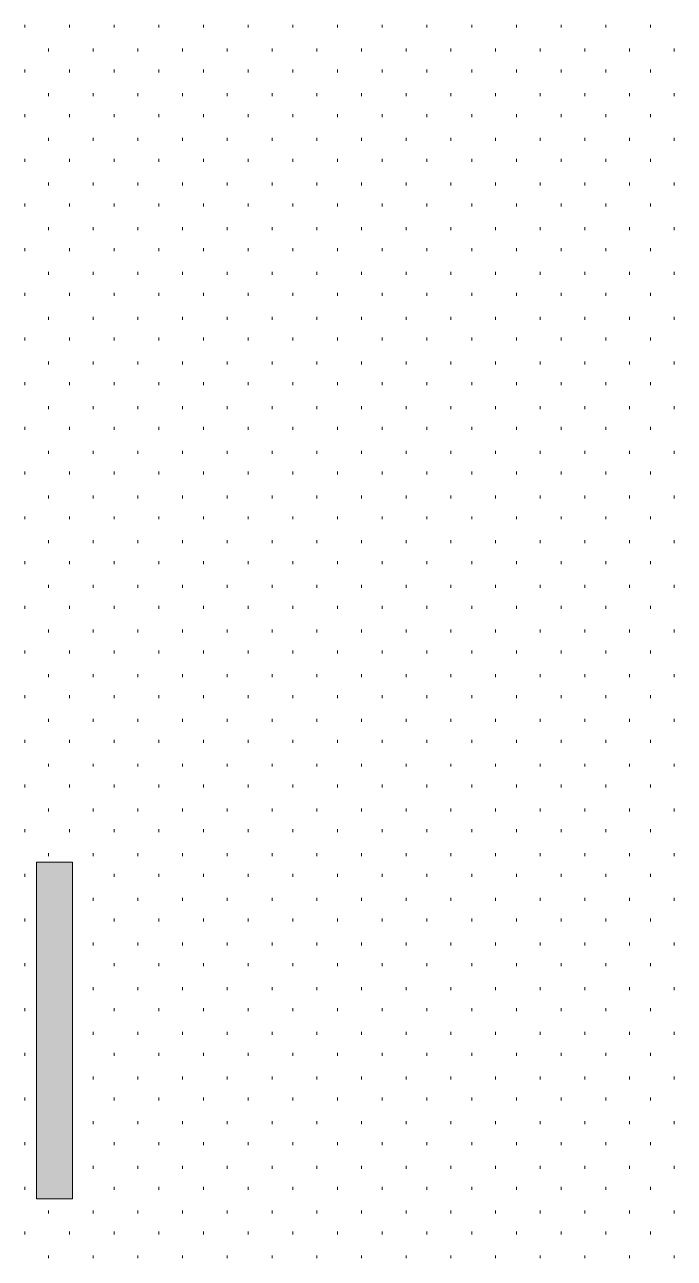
# Model space of a CAD drawing. Header units: inches. Extents: x -6061 to 13621, y -296 to 7483.
# Drawn here: x -5251.46 to -5234, y -156.21 to -123.05 of the extents above; entities that cross this region are included whole.
import ezdxf
from ezdxf.xclip import XClip

# ---------------------------------------------------------------- set-up
doc = ezdxf.new("R2010")
doc.units = ezdxf.units.IN
doc.header["$MEASUREMENT"] = 0
doc.header["$XCLIPFRAME"] = 0
doc.layers.get('0').update_dxf_attribs({"linetype": 'CONTINUOUS'})

# ---------------------------------------------------------------- blocks, each defined once
blk = doc.blocks.new('MF137459_12')
at = {"true_color": 0xffffff}
blk.add_hatch(color=7, dxfattribs=at).paths.add_polyline_path([(427.27, 59.351), (446.32, 59.351), (446.32, 106.68), (427.27, 106.68)])

msp = doc.modelspace()

# ---------------------------------------------------------------- linework, layer by layer
at = {"color": 7, "linetype": 'Continuous', "lineweight": 9, "true_color": 0xffffff}
for p, q in [((-5251.46384, -123.13032), (-5251.46384, -123.05023)), ((-5250.26248, -123.13032), (-5250.26248, -123.05023)), ((-5249.06112, -123.13032), (-5249.06112, -123.05023)), ((-5247.85976, -123.13032), (-5247.85976, -123.05023)), ((-5246.65841, -123.13032), (-5246.65841, -123.05023)), ((-5245.45705, -123.13032), (-5245.45705, -123.05023)), ((-5244.25569, -123.13032), (-5244.25569, -123.05023)), ((-5243.05433, -123.13032), (-5243.05433, -123.05023)), ((-5241.85298, -123.13032), (-5241.85298, -123.05023)), ((-5240.65162, -123.13032), (-5240.65162, -123.05023)), ((-5239.45026, -123.13032), (-5239.45026, -123.05023)), ((-5238.2489, -123.13032), (-5238.2489, -123.05023)), ((-5237.04755, -123.13032), (-5237.04755, -123.05023)), ((-5235.84619, -123.13032), (-5235.84619, -123.05023)), ((-5234.64483, -123.13032), (-5234.64483, -123.05023)), ((-5250.82311, -123.77104), (-5250.82311, -123.69095)), ((-5249.62176, -123.77104), (-5249.62176, -123.69095)), ((-5248.4204, -123.77104), (-5248.4204, -123.69095)), ((-5247.21904, -123.77104), (-5247.21904, -123.69095)), ((-5246.01768, -123.77104), (-5246.01768, -123.69095)), ((-5244.81633, -123.77104), (-5244.81633, -123.69095)), ((-5243.61497, -123.77104), (-5243.61497, -123.69095)), ((-5242.41361, -123.77104), (-5242.41361, -123.69095)), ((-5241.21225, -123.77104), (-5241.21225, -123.69095)), ((-5240.0109, -123.77104), (-5240.0109, -123.69095)), ((-5238.80954, -123.77104), (-5238.80954, -123.69095)), ((-5237.60818, -123.77104), (-5237.60818, -123.69095)), ((-5236.40682, -123.77104), (-5236.40682, -123.69095)), ((-5235.20547, -123.77104), (-5235.20547, -123.69095)), ((-5234.00411, -123.77104), (-5234.00411, -123.69095)), ((-5251.46384, -124.33167), (-5251.46384, -124.25158)), ((-5250.26248, -124.33167), (-5250.26248, -124.25158)), ((-5249.06112, -124.33167), (-5249.06112, -124.25158)), ((-5247.85976, -124.33167), (-5247.85976, -124.25158)), ((-5246.65841, -124.33167), (-5246.65841, -124.25158)), ((-5245.45705, -124.33167), (-5245.45705, -124.25158)), ((-5244.25569, -124.33167), (-5244.25569, -124.25158)), ((-5243.05433, -124.33167), (-5243.05433, -124.25158)), ((-5241.85298, -124.33167), (-5241.85298, -124.25158)), ((-5240.65162, -124.33167), (-5240.65162, -124.25158)), ((-5239.45026, -124.33167), (-5239.45026, -124.25158)), ((-5238.2489, -124.33167), (-5238.2489, -124.25158)), ((-5237.04755, -124.33167), (-5237.04755, -124.25158)), ((-5235.84619, -124.33167), (-5235.84619, -124.25158)), ((-5234.64483, -124.33167), (-5234.64483, -124.25158)), ((-5250.82311, -124.9724), (-5250.82311, -124.89231)), ((-5249.62176, -124.9724), (-5249.62176, -124.89231)), ((-5248.4204, -124.9724), (-5248.4204, -124.89231)), ((-5247.21904, -124.9724), (-5247.21904, -124.89231)), ((-5246.01768, -124.9724), (-5246.01768, -124.89231)), ((-5244.81633, -124.9724), (-5244.81633, -124.89231)), ((-5243.61497, -124.9724), (-5243.61497, -124.89231)), ((-5242.41361, -124.9724), (-5242.41361, -124.89231)), ((-5241.21225, -124.9724), (-5241.21225, -124.89231)), ((-5240.0109, -124.9724), (-5240.0109, -124.89231)), ((-5238.80954, -124.9724), (-5238.80954, -124.89231)), ((-5237.60818, -124.9724), (-5237.60818, -124.89231)), ((-5236.40682, -124.9724), (-5236.40682, -124.89231)), ((-5235.20547, -124.9724), (-5235.20547, -124.89231)), ((-5234.00411, -124.9724), (-5234.00411, -124.89231)), ((-5251.46384, -125.53303), (-5251.46384, -125.45294)), ((-5250.26248, -125.53303), (-5250.26248, -125.45294)), ((-5249.06112, -125.53303), (-5249.06112, -125.45294)), ((-5247.85976, -125.53303), (-5247.85976, -125.45294)), ((-5246.65841, -125.53303), (-5246.65841, -125.45294)), ((-5245.45705, -125.53303), (-5245.45705, -125.45294)), ((-5244.25569, -125.53303), (-5244.25569, -125.45294)), ((-5243.05433, -125.53303), (-5243.05433, -125.45294)), ((-5241.85298, -125.53303), (-5241.85298, -125.45294)), ((-5240.65162, -125.53303), (-5240.65162, -125.45294)), ((-5239.45026, -125.53303), (-5239.45026, -125.45294)), ((-5238.2489, -125.53303), (-5238.2489, -125.45294)), ((-5237.04755, -125.53303), (-5237.04755, -125.45294)), ((-5235.84619, -125.53303), (-5235.84619, -125.45294)), ((-5234.64483, -125.53303), (-5234.64483, -125.45294)), ((-5250.82311, -126.17376), (-5250.82311, -126.09367)), ((-5249.62176, -126.17376), (-5249.62176, -126.09367)), ((-5248.4204, -126.17376), (-5248.4204, -126.09367)), ((-5247.21904, -126.17376), (-5247.21904, -126.09367)), ((-5246.01768, -126.17376), (-5246.01768, -126.09367)), ((-5244.81633, -126.17376), (-5244.81633, -126.09367)), ((-5243.61497, -126.17376), (-5243.61497, -126.09367)), ((-5242.41361, -126.17376), (-5242.41361, -126.09367)), ((-5241.21225, -126.17376), (-5241.21225, -126.09367)), ((-5240.0109, -126.17376), (-5240.0109, -126.09367)), ((-5238.80954, -126.17376), (-5238.80954, -126.09367)), ((-5237.60818, -126.17376), (-5237.60818, -126.09367)), ((-5236.40682, -126.17376), (-5236.40682, -126.09367)), ((-5235.20547, -126.17376), (-5235.20547, -126.09367)), ((-5234.00411, -126.17376), (-5234.00411, -126.09367)), ((-5251.46384, -126.73439), (-5251.46384, -126.6543)), ((-5250.26248, -126.73439), (-5250.26248, -126.6543)), ((-5249.06112, -126.73439), (-5249.06112, -126.6543)), ((-5247.85976, -126.73439), (-5247.85976, -126.6543)), ((-5246.65841, -126.73439), (-5246.65841, -126.6543)), ((-5245.45705, -126.73439), (-5245.45705, -126.6543)), ((-5244.25569, -126.73439), (-5244.25569, -126.6543)), ((-5243.05433, -126.73439), (-5243.05433, -126.6543)), ((-5241.85298, -126.73439), (-5241.85298, -126.6543)), ((-5240.65162, -126.73439), (-5240.65162, -126.6543)), ((-5239.45026, -126.73439), (-5239.45026, -126.6543)), ((-5238.2489, -126.73439), (-5238.2489, -126.6543)), ((-5237.04755, -126.73439), (-5237.04755, -126.6543)), ((-5235.84619, -126.73439), (-5235.84619, -126.6543)), ((-5234.64483, -126.73439), (-5234.64483, -126.6543)), ((-5250.82311, -127.37511), (-5250.82311, -127.29502)), ((-5249.62176, -127.37511), (-5249.62176, -127.29502)), ((-5248.4204, -127.37511), (-5248.4204, -127.29502)), ((-5247.21904, -127.37511), (-5247.21904, -127.29502)), ((-5246.01768, -127.37511), (-5246.01768, -127.29502)), ((-5244.81633, -127.37511), (-5244.81633, -127.29502)), ((-5243.61497, -127.37511), (-5243.61497, -127.29502)), ((-5242.41361, -127.37511), (-5242.41361, -127.29502)), ((-5241.21225, -127.37511), (-5241.21225, -127.29502)), ((-5240.0109, -127.37511), (-5240.0109, -127.29502)), ((-5238.80954, -127.37511), (-5238.80954, -127.29502)), ((-5237.60818, -127.37511), (-5237.60818, -127.29502)), ((-5236.40682, -127.37511), (-5236.40682, -127.29502)), ((-5235.20547, -127.37511), (-5235.20547, -127.29502)), ((-5234.00411, -127.37511), (-5234.00411, -127.29502)), ((-5251.46384, -127.93575), (-5251.46384, -127.85566)), ((-5250.26248, -127.93575), (-5250.26248, -127.85566)), ((-5249.06112, -127.93575), (-5249.06112, -127.85566)), ((-5247.85976, -127.93575), (-5247.85976, -127.85566)), ((-5246.65841, -127.93575), (-5246.65841, -127.85566)), ((-5245.45705, -127.93575), (-5245.45705, -127.85566)), ((-5244.25569, -127.93575), (-5244.25569, -127.85566)), ((-5243.05433, -127.93575), (-5243.05433, -127.85566)), ((-5241.85298, -127.93575), (-5241.85298, -127.85566)), ((-5240.65162, -127.93575), (-5240.65162, -127.85566)), ((-5239.45026, -127.93575), (-5239.45026, -127.85566)), ((-5238.2489, -127.93575), (-5238.2489, -127.85566)), ((-5237.04755, -127.93575), (-5237.04755, -127.85566)), ((-5235.84619, -127.93575), (-5235.84619, -127.85566)), ((-5234.64483, -127.93575), (-5234.64483, -127.85566)), ((-5250.82311, -128.57647), (-5250.82311, -128.49638)), ((-5249.62176, -128.57647), (-5249.62176, -128.49638)), ((-5248.4204, -128.57647), (-5248.4204, -128.49638)), ((-5247.21904, -128.57647), (-5247.21904, -128.49638)), ((-5246.01768, -128.57647), (-5246.01768, -128.49638)), ((-5244.81633, -128.57647), (-5244.81633, -128.49638)), ((-5243.61497, -128.57647), (-5243.61497, -128.49638)), ((-5242.41361, -128.57647), (-5242.41361, -128.49638)), ((-5241.21225, -128.57647), (-5241.21225, -128.49638)), ((-5240.0109, -128.57647), (-5240.0109, -128.49638)), ((-5238.80954, -128.57647), (-5238.80954, -128.49638)), ((-5237.60818, -128.57647), (-5237.60818, -128.49638)), ((-5236.40682, -128.57647), (-5236.40682, -128.49638)), ((-5235.20547, -128.57647), (-5235.20547, -128.49638)), ((-5234.00411, -128.57647), (-5234.00411, -128.49638)), ((-5251.46384, -129.1371), (-5251.46384, -129.05701)), ((-5250.26248, -129.1371), (-5250.26248, -129.05701)), ((-5249.06112, -129.1371), (-5249.06112, -129.05701)), ((-5247.85976, -129.1371), (-5247.85976, -129.05701)), ((-5246.65841, -129.1371), (-5246.65841, -129.05701)), ((-5245.45705, -129.1371), (-5245.45705, -129.05701)), ((-5244.25569, -129.1371), (-5244.25569, -129.05701)), ((-5243.05433, -129.1371), (-5243.05433, -129.05701)), ((-5241.85298, -129.1371), (-5241.85298, -129.05701)), ((-5240.65162, -129.1371), (-5240.65162, -129.05701)), ((-5239.45026, -129.1371), (-5239.45026, -129.05701)), ((-5238.2489, -129.1371), (-5238.2489, -129.05701)), ((-5237.04755, -129.1371), (-5237.04755, -129.05701)), ((-5235.84619, -129.1371), (-5235.84619, -129.05701)), ((-5234.64483, -129.1371), (-5234.64483, -129.05701)), ((-5250.82311, -129.77783), (-5250.82311, -129.69774)), ((-5249.62176, -129.77783), (-5249.62176, -129.69774)), ((-5248.4204, -129.77783), (-5248.4204, -129.69774)), ((-5247.21904, -129.77783), (-5247.21904, -129.69774)), ((-5246.01768, -129.77783), (-5246.01768, -129.69774)), ((-5244.81633, -129.77783), (-5244.81633, -129.69774)), ((-5243.61497, -129.77783), (-5243.61497, -129.69774)), ((-5242.41361, -129.77783), (-5242.41361, -129.69774)), ((-5241.21225, -129.77783), (-5241.21225, -129.69774)), ((-5240.0109, -129.77783), (-5240.0109, -129.69774)), ((-5238.80954, -129.77783), (-5238.80954, -129.69774)), ((-5237.60818, -129.77783), (-5237.60818, -129.69774)), ((-5236.40682, -129.77783), (-5236.40682, -129.69774)), ((-5235.20547, -129.77783), (-5235.20547, -129.69774)), ((-5234.00411, -129.77783), (-5234.00411, -129.69774)), ((-5251.46384, -130.33846), (-5251.46384, -130.25837)), ((-5250.26248, -130.33846), (-5250.26248, -130.25837)), ((-5249.06112, -130.33846), (-5249.06112, -130.25837)), ((-5247.85976, -130.33846), (-5247.85976, -130.25837)), ((-5246.65841, -130.33846), (-5246.65841, -130.25837)), ((-5245.45705, -130.33846), (-5245.45705, -130.25837)), ((-5244.25569, -130.33846), (-5244.25569, -130.25837)), ((-5243.05433, -130.33846), (-5243.05433, -130.25837)), ((-5241.85298, -130.33846), (-5241.85298, -130.25837)), ((-5240.65162, -130.33846), (-5240.65162, -130.25837)), ((-5239.45026, -130.33846), (-5239.45026, -130.25837)), ((-5238.2489, -130.33846), (-5238.2489, -130.25837)), ((-5237.04755, -130.33846), (-5237.04755, -130.25837)), ((-5235.84619, -130.33846), (-5235.84619, -130.25837)), ((-5234.64483, -130.33846), (-5234.64483, -130.25837)), ((-5250.82311, -130.97919), (-5250.82311, -130.8991)), ((-5249.62176, -130.97919), (-5249.62176, -130.8991)), ((-5248.4204, -130.97919), (-5248.4204, -130.8991)), ((-5247.21904, -130.97919), (-5247.21904, -130.8991)), ((-5246.01768, -130.97919), (-5246.01768, -130.8991)), ((-5244.81633, -130.97919), (-5244.81633, -130.8991)), ((-5243.61497, -130.97919), (-5243.61497, -130.8991)), ((-5242.41361, -130.97919), (-5242.41361, -130.8991)), ((-5241.21225, -130.97919), (-5241.21225, -130.8991)), ((-5240.0109, -130.97919), (-5240.0109, -130.8991)), ((-5238.80954, -130.97919), (-5238.80954, -130.8991)), ((-5237.60818, -130.97919), (-5237.60818, -130.8991)), ((-5236.40682, -130.97919), (-5236.40682, -130.8991)), ((-5235.20547, -130.97919), (-5235.20547, -130.8991)), ((-5234.00411, -130.97919), (-5234.00411, -130.8991)), ((-5251.46384, -131.53982), (-5251.46384, -131.45973)), ((-5250.26248, -131.53982), (-5250.26248, -131.45973)), ((-5249.06112, -131.53982), (-5249.06112, -131.45973)), ((-5247.85976, -131.53982), (-5247.85976, -131.45973)), ((-5246.65841, -131.53982), (-5246.65841, -131.45973)), ((-5245.45705, -131.53982), (-5245.45705, -131.45973)), ((-5244.25569, -131.53982), (-5244.25569, -131.45973)), ((-5243.05433, -131.53982), (-5243.05433, -131.45973)), ((-5241.85298, -131.53982), (-5241.85298, -131.45973)), ((-5240.65162, -131.53982), (-5240.65162, -131.45973)), ((-5239.45026, -131.53982), (-5239.45026, -131.45973)), ((-5238.2489, -131.53982), (-5238.2489, -131.45973)), ((-5237.04755, -131.53982), (-5237.04755, -131.45973)), ((-5235.84619, -131.53982), (-5235.84619, -131.45973)), ((-5234.64483, -131.53982), (-5234.64483, -131.45973)), ((-5250.82311, -132.18054), (-5250.82311, -132.10045)), ((-5249.62176, -132.18054), (-5249.62176, -132.10045)), ((-5248.4204, -132.18054), (-5248.4204, -132.10045)), ((-5247.21904, -132.18054), (-5247.21904, -132.10045)), ((-5246.01768, -132.18054), (-5246.01768, -132.10045)), ((-5244.81633, -132.18054), (-5244.81633, -132.10045)), ((-5243.61497, -132.18054), (-5243.61497, -132.10045)), ((-5242.41361, -132.18054), (-5242.41361, -132.10045)), ((-5241.21225, -132.18054), (-5241.21225, -132.10045)), ((-5240.0109, -132.18054), (-5240.0109, -132.10045)), ((-5238.80954, -132.18054), (-5238.80954, -132.10045)), ((-5237.60818, -132.18054), (-5237.60818, -132.10045)), ((-5236.40682, -132.18054), (-5236.40682, -132.10045)), ((-5235.20547, -132.18054), (-5235.20547, -132.10045)), ((-5234.00411, -132.18054), (-5234.00411, -132.10045)), ((-5251.46384, -132.74118), (-5251.46384, -132.66109)), ((-5250.26248, -132.74118), (-5250.26248, -132.66109)), ((-5249.06112, -132.74118), (-5249.06112, -132.66109)), ((-5247.85976, -132.74118), (-5247.85976, -132.66109)), ((-5246.65841, -132.74118), (-5246.65841, -132.66109)), ((-5245.45705, -132.74118), (-5245.45705, -132.66109)), ((-5244.25569, -132.74118), (-5244.25569, -132.66109)), ((-5243.05433, -132.74118), (-5243.05433, -132.66109)), ((-5241.85298, -132.74118), (-5241.85298, -132.66109)), ((-5240.65162, -132.74118), (-5240.65162, -132.66109)), ((-5239.45026, -132.74118), (-5239.45026, -132.66109)), ((-5238.2489, -132.74118), (-5238.2489, -132.66109)), ((-5237.04755, -132.74118), (-5237.04755, -132.66109)), ((-5235.84619, -132.74118), (-5235.84619, -132.66109)), ((-5234.64483, -132.74118), (-5234.64483, -132.66109)), ((-5250.82311, -133.3819), (-5250.82311, -133.30181)), ((-5249.62176, -133.3819), (-5249.62176, -133.30181)), ((-5248.4204, -133.3819), (-5248.4204, -133.30181)), ((-5247.21904, -133.3819), (-5247.21904, -133.30181)), ((-5246.01768, -133.3819), (-5246.01768, -133.30181)), ((-5244.81633, -133.3819), (-5244.81633, -133.30181)), ((-5243.61497, -133.3819), (-5243.61497, -133.30181)), ((-5242.41361, -133.3819), (-5242.41361, -133.30181)), ((-5241.21225, -133.3819), (-5241.21225, -133.30181)), ((-5240.0109, -133.3819), (-5240.0109, -133.30181)), ((-5238.80954, -133.3819), (-5238.80954, -133.30181)), ((-5237.60818, -133.3819), (-5237.60818, -133.30181)), ((-5236.40682, -133.3819), (-5236.40682, -133.30181)), ((-5235.20547, -133.3819), (-5235.20547, -133.30181)), ((-5234.00411, -133.3819), (-5234.00411, -133.30181)), ((-5251.46384, -133.94253), (-5251.46384, -133.86244)), ((-5250.26248, -133.94253), (-5250.26248, -133.86244)), ((-5249.06112, -133.94253), (-5249.06112, -133.86244)), ((-5247.85976, -133.94253), (-5247.85976, -133.86244)), ((-5246.65841, -133.94253), (-5246.65841, -133.86244)), ((-5245.45705, -133.94253), (-5245.45705, -133.86244)), ((-5244.25569, -133.94253), (-5244.25569, -133.86244)), ((-5243.05433, -133.94253), (-5243.05433, -133.86244)), ((-5241.85298, -133.94253), (-5241.85298, -133.86244)), ((-5240.65162, -133.94253), (-5240.65162, -133.86244)), ((-5239.45026, -133.94253), (-5239.45026, -133.86244)), ((-5238.2489, -133.94253), (-5238.2489, -133.86244)), ((-5237.04755, -133.94253), (-5237.04755, -133.86244)), ((-5235.84619, -133.94253), (-5235.84619, -133.86244)), ((-5234.64483, -133.94253), (-5234.64483, -133.86244)), ((-5250.82311, -134.58326), (-5250.82311, -134.50317)), ((-5249.62176, -134.58326), (-5249.62176, -134.50317)), ((-5248.4204, -134.58326), (-5248.4204, -134.50317)), ((-5247.21904, -134.58326), (-5247.21904, -134.50317)), ((-5246.01768, -134.58326), (-5246.01768, -134.50317)), ((-5244.81633, -134.58326), (-5244.81633, -134.50317)), ((-5243.61497, -134.58326), (-5243.61497, -134.50317)), ((-5242.41361, -134.58326), (-5242.41361, -134.50317)), ((-5241.21225, -134.58326), (-5241.21225, -134.50317)), ((-5240.0109, -134.58326), (-5240.0109, -134.50317)), ((-5238.80954, -134.58326), (-5238.80954, -134.50317)), ((-5237.60818, -134.58326), (-5237.60818, -134.50317)), ((-5236.40682, -134.58326), (-5236.40682, -134.50317)), ((-5235.20547, -134.58326), (-5235.20547, -134.50317)), ((-5234.00411, -134.58326), (-5234.00411, -134.50317)), ((-5251.46384, -135.14389), (-5251.46384, -135.0638)), ((-5250.26248, -135.14389), (-5250.26248, -135.0638)), ((-5249.06112, -135.14389), (-5249.06112, -135.0638)), ((-5247.85976, -135.14389), (-5247.85976, -135.0638)), ((-5246.65841, -135.14389), (-5246.65841, -135.0638)), ((-5245.45705, -135.14389), (-5245.45705, -135.0638)), ((-5244.25569, -135.14389), (-5244.25569, -135.0638)), ((-5243.05433, -135.14389), (-5243.05433, -135.0638)), ((-5241.85298, -135.14389), (-5241.85298, -135.0638)), ((-5240.65162, -135.14389), (-5240.65162, -135.0638)), ((-5239.45026, -135.14389), (-5239.45026, -135.0638)), ((-5238.2489, -135.14389), (-5238.2489, -135.0638)), ((-5237.04755, -135.14389), (-5237.04755, -135.0638)), ((-5235.84619, -135.14389), (-5235.84619, -135.0638)), ((-5234.64483, -135.14389), (-5234.64483, -135.0638)), ((-5250.82311, -135.78462), (-5250.82311, -135.70453)), ((-5249.62176, -135.78462), (-5249.62176, -135.70453)), ((-5248.4204, -135.78462), (-5248.4204, -135.70453)), ((-5247.21904, -135.78462), (-5247.21904, -135.70453)), ((-5246.01768, -135.78462), (-5246.01768, -135.70453)), ((-5244.81633, -135.78462), (-5244.81633, -135.70453)), ((-5243.61497, -135.78462), (-5243.61497, -135.70453)), ((-5242.41361, -135.78462), (-5242.41361, -135.70453)), ((-5241.21225, -135.78462), (-5241.21225, -135.70453)), ((-5240.0109, -135.78462), (-5240.0109, -135.70453)), ((-5238.80954, -135.78462), (-5238.80954, -135.70453)), ((-5237.60818, -135.78462), (-5237.60818, -135.70453)), ((-5236.40682, -135.78462), (-5236.40682, -135.70453)), ((-5235.20547, -135.78462), (-5235.20547, -135.70453)), ((-5234.00411, -135.78462), (-5234.00411, -135.70453)), ((-5251.46384, -136.34525), (-5251.46384, -136.26516)), ((-5250.26248, -136.34525), (-5250.26248, -136.26516)), ((-5249.06112, -136.34525), (-5249.06112, -136.26516)), ((-5247.85976, -136.34525), (-5247.85976, -136.26516)), ((-5246.65841, -136.34525), (-5246.65841, -136.26516)), ((-5245.45705, -136.34525), (-5245.45705, -136.26516)), ((-5244.25569, -136.34525), (-5244.25569, -136.26516)), ((-5243.05433, -136.34525), (-5243.05433, -136.26516)), ((-5241.85298, -136.34525), (-5241.85298, -136.26516)), ((-5240.65162, -136.34525), (-5240.65162, -136.26516)), ((-5239.45026, -136.34525), (-5239.45026, -136.26516)), ((-5238.2489, -136.34525), (-5238.2489, -136.26516)), ((-5237.04755, -136.34525), (-5237.04755, -136.26516)), ((-5235.84619, -136.34525), (-5235.84619, -136.26516)), ((-5234.64483, -136.34525), (-5234.64483, -136.26516)), ((-5250.82311, -136.98597), (-5250.82311, -136.90588)), ((-5249.62176, -136.98597), (-5249.62176, -136.90588)), ((-5248.4204, -136.98597), (-5248.4204, -136.90588)), ((-5247.21904, -136.98597), (-5247.21904, -136.90588)), ((-5246.01768, -136.98597), (-5246.01768, -136.90588)), ((-5244.81633, -136.98597), (-5244.81633, -136.90588)), ((-5243.61497, -136.98597), (-5243.61497, -136.90588)), ((-5242.41361, -136.98597), (-5242.41361, -136.90588)), ((-5241.21225, -136.98597), (-5241.21225, -136.90588)), ((-5240.0109, -136.98597), (-5240.0109, -136.90588)), ((-5238.80954, -136.98597), (-5238.80954, -136.90588)), ((-5237.60818, -136.98597), (-5237.60818, -136.90588)), ((-5236.40682, -136.98597), (-5236.40682, -136.90588)), ((-5235.20547, -136.98597), (-5235.20547, -136.90588)), ((-5234.00411, -136.98597), (-5234.00411, -136.90588)), ((-5251.46384, -137.54661), (-5251.46384, -137.46652)), ((-5250.26248, -137.54661), (-5250.26248, -137.46652)), ((-5249.06112, -137.54661), (-5249.06112, -137.46652)), ((-5247.85976, -137.54661), (-5247.85976, -137.46652)), ((-5246.65841, -137.54661), (-5246.65841, -137.46652)), ((-5245.45705, -137.54661), (-5245.45705, -137.46652)), ((-5244.25569, -137.54661), (-5244.25569, -137.46652)), ((-5243.05433, -137.54661), (-5243.05433, -137.46652)), ((-5241.85298, -137.54661), (-5241.85298, -137.46652)), ((-5240.65162, -137.54661), (-5240.65162, -137.46652)), ((-5239.45026, -137.54661), (-5239.45026, -137.46652)), ((-5238.2489, -137.54661), (-5238.2489, -137.46652)), ((-5237.04755, -137.54661), (-5237.04755, -137.46652)), ((-5235.84619, -137.54661), (-5235.84619, -137.46652)), ((-5234.64483, -137.54661), (-5234.64483, -137.46652)), ((-5250.82311, -138.18733), (-5250.82311, -138.10724)), ((-5249.62176, -138.18733), (-5249.62176, -138.10724)), ((-5248.4204, -138.18733), (-5248.4204, -138.10724)), ((-5247.21904, -138.18733), (-5247.21904, -138.10724)), ((-5246.01768, -138.18733), (-5246.01768, -138.10724)), ((-5244.81633, -138.18733), (-5244.81633, -138.10724)), ((-5243.61497, -138.18733), (-5243.61497, -138.10724)), ((-5242.41361, -138.18733), (-5242.41361, -138.10724)), ((-5241.21225, -138.18733), (-5241.21225, -138.10724)), ((-5240.0109, -138.18733), (-5240.0109, -138.10724)), ((-5238.80954, -138.18733), (-5238.80954, -138.10724)), ((-5237.60818, -138.18733), (-5237.60818, -138.10724)), ((-5236.40682, -138.18733), (-5236.40682, -138.10724)), ((-5235.20547, -138.18733), (-5235.20547, -138.10724)), ((-5234.00411, -138.18733), (-5234.00411, -138.10724)), ((-5251.46384, -138.74796), (-5251.46384, -138.66787)), ((-5250.26248, -138.74796), (-5250.26248, -138.66787)), ((-5249.06112, -138.74796), (-5249.06112, -138.66787)), ((-5247.85976, -138.74796), (-5247.85976, -138.66787)), ((-5246.65841, -138.74796), (-5246.65841, -138.66787)), ((-5245.45705, -138.74796), (-5245.45705, -138.66787)), ((-5244.25569, -138.74796), (-5244.25569, -138.66787)), ((-5243.05433, -138.74796), (-5243.05433, -138.66787)), ((-5241.85298, -138.74796), (-5241.85298, -138.66787)), ((-5240.65162, -138.74796), (-5240.65162, -138.66787)), ((-5239.45026, -138.74796), (-5239.45026, -138.66787)), ((-5238.2489, -138.74796), (-5238.2489, -138.66787)), ((-5237.04755, -138.74796), (-5237.04755, -138.66787)), ((-5235.84619, -138.74796), (-5235.84619, -138.66787)), ((-5234.64483, -138.74796), (-5234.64483, -138.66787)), ((-5250.82311, -139.38869), (-5250.82311, -139.3086)), ((-5249.62176, -139.38869), (-5249.62176, -139.3086)), ((-5248.4204, -139.38869), (-5248.4204, -139.3086)), ((-5247.21904, -139.38869), (-5247.21904, -139.3086)), ((-5246.01768, -139.38869), (-5246.01768, -139.3086)), ((-5244.81633, -139.38869), (-5244.81633, -139.3086)), ((-5243.61497, -139.38869), (-5243.61497, -139.3086)), ((-5242.41361, -139.38869), (-5242.41361, -139.3086)), ((-5241.21225, -139.38869), (-5241.21225, -139.3086)), ((-5240.0109, -139.38869), (-5240.0109, -139.3086)), ((-5238.80954, -139.38869), (-5238.80954, -139.3086)), ((-5237.60818, -139.38869), (-5237.60818, -139.3086)), ((-5236.40682, -139.38869), (-5236.40682, -139.3086)), ((-5235.20547, -139.38869), (-5235.20547, -139.3086)), ((-5234.00411, -139.38869), (-5234.00411, -139.3086)), ((-5251.46384, -139.94932), (-5251.46384, -139.86923)), ((-5250.26248, -139.94932), (-5250.26248, -139.86923)), ((-5249.06112, -139.94932), (-5249.06112, -139.86923)), ((-5247.85976, -139.94932), (-5247.85976, -139.86923)), ((-5246.65841, -139.94932), (-5246.65841, -139.86923)), ((-5245.45705, -139.94932), (-5245.45705, -139.86923)), ((-5244.25569, -139.94932), (-5244.25569, -139.86923)), ((-5243.05433, -139.94932), (-5243.05433, -139.86923)), ((-5241.85298, -139.94932), (-5241.85298, -139.86923)), ((-5240.65162, -139.94932), (-5240.65162, -139.86923)), ((-5239.45026, -139.94932), (-5239.45026, -139.86923)), ((-5238.2489, -139.94932), (-5238.2489, -139.86923)), ((-5237.04755, -139.94932), (-5237.04755, -139.86923)), ((-5235.84619, -139.94932), (-5235.84619, -139.86923)), ((-5234.64483, -139.94932), (-5234.64483, -139.86923)), ((-5250.82311, -140.59005), (-5250.82311, -140.50995)), ((-5249.62176, -140.59005), (-5249.62176, -140.50995)), ((-5248.4204, -140.59005), (-5248.4204, -140.50995)), ((-5247.21904, -140.59005), (-5247.21904, -140.50995)), ((-5246.01768, -140.59005), (-5246.01768, -140.50995)), ((-5244.81633, -140.59005), (-5244.81633, -140.50995)), ((-5243.61497, -140.59005), (-5243.61497, -140.50995)), ((-5242.41361, -140.59005), (-5242.41361, -140.50995)), ((-5241.21225, -140.59005), (-5241.21225, -140.50995)), ((-5240.0109, -140.59005), (-5240.0109, -140.50995)), ((-5238.80954, -140.59005), (-5238.80954, -140.50995)), ((-5237.60818, -140.59005), (-5237.60818, -140.50995)), ((-5236.40682, -140.59005), (-5236.40682, -140.50995)), ((-5235.20547, -140.59005), (-5235.20547, -140.50995)), ((-5234.00411, -140.59005), (-5234.00411, -140.50995)), ((-5251.46384, -141.15068), (-5251.46384, -141.07059)), ((-5250.26248, -141.15068), (-5250.26248, -141.07059)), ((-5249.06112, -141.15068), (-5249.06112, -141.07059)), ((-5247.85976, -141.15068), (-5247.85976, -141.07059)), ((-5246.65841, -141.15068), (-5246.65841, -141.07059)), ((-5245.45705, -141.15068), (-5245.45705, -141.07059)), ((-5244.25569, -141.15068), (-5244.25569, -141.07059)), ((-5243.05433, -141.15068), (-5243.05433, -141.07059)), ((-5241.85298, -141.15068), (-5241.85298, -141.07059)), ((-5240.65162, -141.15068), (-5240.65162, -141.07059)), ((-5239.45026, -141.15068), (-5239.45026, -141.07059)), ((-5238.2489, -141.15068), (-5238.2489, -141.07059)), ((-5237.04755, -141.15068), (-5237.04755, -141.07059)), ((-5235.84619, -141.15068), (-5235.84619, -141.07059)), ((-5234.64483, -141.15068), (-5234.64483, -141.07059)), ((-5250.82311, -141.7914), (-5250.82311, -141.71131)), ((-5249.62176, -141.7914), (-5249.62176, -141.71131)), ((-5248.4204, -141.7914), (-5248.4204, -141.71131)), ((-5247.21904, -141.7914), (-5247.21904, -141.71131)), ((-5246.01768, -141.7914), (-5246.01768, -141.71131)), ((-5244.81633, -141.7914), (-5244.81633, -141.71131)), ((-5243.61497, -141.7914), (-5243.61497, -141.71131)), ((-5242.41361, -141.7914), (-5242.41361, -141.71131)), ((-5241.21225, -141.7914), (-5241.21225, -141.71131)), ((-5240.0109, -141.7914), (-5240.0109, -141.71131)), ((-5238.80954, -141.7914), (-5238.80954, -141.71131)), ((-5237.60818, -141.7914), (-5237.60818, -141.71131)), ((-5236.40682, -141.7914), (-5236.40682, -141.71131)), ((-5235.20547, -141.7914), (-5235.20547, -141.71131)), ((-5234.00411, -141.7914), (-5234.00411, -141.71131)), ((-5251.46384, -142.35204), (-5251.46384, -142.27195)), ((-5250.26248, -142.35204), (-5250.26248, -142.27195)), ((-5249.06112, -142.35204), (-5249.06112, -142.27195)), ((-5247.85976, -142.35204), (-5247.85976, -142.27195)), ((-5246.65841, -142.35204), (-5246.65841, -142.27195)), ((-5245.45705, -142.35204), (-5245.45705, -142.27195)), ((-5244.25569, -142.35204), (-5244.25569, -142.27195)), ((-5243.05433, -142.35204), (-5243.05433, -142.27195)), ((-5241.85298, -142.35204), (-5241.85298, -142.27195)), ((-5240.65162, -142.35204), (-5240.65162, -142.27195)), ((-5239.45026, -142.35204), (-5239.45026, -142.27195)), ((-5238.2489, -142.35204), (-5238.2489, -142.27195)), ((-5237.04755, -142.35204), (-5237.04755, -142.27195)), ((-5235.84619, -142.35204), (-5235.84619, -142.27195)), ((-5234.64483, -142.35204), (-5234.64483, -142.27195)), ((-5250.82311, -142.99276), (-5250.82311, -142.91267)), ((-5249.62176, -142.99276), (-5249.62176, -142.91267)), ((-5248.4204, -142.99276), (-5248.4204, -142.91267)), ((-5247.21904, -142.99276), (-5247.21904, -142.91267)), ((-5246.01768, -142.99276), (-5246.01768, -142.91267)), ((-5244.81633, -142.99276), (-5244.81633, -142.91267)), ((-5243.61497, -142.99276), (-5243.61497, -142.91267)), ((-5242.41361, -142.99276), (-5242.41361, -142.91267)), ((-5241.21225, -142.99276), (-5241.21225, -142.91267)), ((-5240.0109, -142.99276), (-5240.0109, -142.91267)), ((-5238.80954, -142.99276), (-5238.80954, -142.91267)), ((-5237.60818, -142.99276), (-5237.60818, -142.91267)), ((-5236.40682, -142.99276), (-5236.40682, -142.91267)), ((-5235.20547, -142.99276), (-5235.20547, -142.91267)), ((-5234.00411, -142.99276), (-5234.00411, -142.91267)), ((-5251.46384, -143.55339), (-5251.46384, -143.4733)), ((-5250.26248, -143.55339), (-5250.26248, -143.4733)), ((-5249.06112, -143.55339), (-5249.06112, -143.4733)), ((-5247.85976, -143.55339), (-5247.85976, -143.4733)), ((-5246.65841, -143.55339), (-5246.65841, -143.4733)), ((-5245.45705, -143.55339), (-5245.45705, -143.4733)), ((-5244.25569, -143.55339), (-5244.25569, -143.4733)), ((-5243.05433, -143.55339), (-5243.05433, -143.4733)), ((-5241.85298, -143.55339), (-5241.85298, -143.4733)), ((-5240.65162, -143.55339), (-5240.65162, -143.4733)), ((-5239.45026, -143.55339), (-5239.45026, -143.4733)), ((-5238.2489, -143.55339), (-5238.2489, -143.4733)), ((-5237.04755, -143.55339), (-5237.04755, -143.4733)), ((-5235.84619, -143.55339), (-5235.84619, -143.4733)), ((-5234.64483, -143.55339), (-5234.64483, -143.4733)), ((-5250.82311, -144.19412), (-5250.82311, -144.11403)), ((-5249.62176, -144.19412), (-5249.62176, -144.11403)), ((-5248.4204, -144.19412), (-5248.4204, -144.11403)), ((-5247.21904, -144.19412), (-5247.21904, -144.11403)), ((-5246.01768, -144.19412), (-5246.01768, -144.11403)), ((-5244.81633, -144.19412), (-5244.81633, -144.11403)), ((-5243.61497, -144.19412), (-5243.61497, -144.11403)), ((-5242.41361, -144.19412), (-5242.41361, -144.11403)), ((-5241.21225, -144.19412), (-5241.21225, -144.11403)), ((-5240.0109, -144.19412), (-5240.0109, -144.11403)), ((-5238.80954, -144.19412), (-5238.80954, -144.11403)), ((-5237.60818, -144.19412), (-5237.60818, -144.11403)), ((-5236.40682, -144.19412), (-5236.40682, -144.11403)), ((-5235.20547, -144.19412), (-5235.20547, -144.11403)), ((-5234.00411, -144.19412), (-5234.00411, -144.11403)), ((-5251.46384, -144.75475), (-5251.46384, -144.67466)), ((-5250.26248, -144.75475), (-5250.26248, -144.67466)), ((-5249.06112, -144.75475), (-5249.06112, -144.67466)), ((-5247.85976, -144.75475), (-5247.85976, -144.67466)), ((-5246.65841, -144.75475), (-5246.65841, -144.67466)), ((-5245.45705, -144.75475), (-5245.45705, -144.67466)), ((-5244.25569, -144.75475), (-5244.25569, -144.67466)), ((-5243.05433, -144.75475), (-5243.05433, -144.67466)), ((-5241.85298, -144.75475), (-5241.85298, -144.67466)), ((-5240.65162, -144.75475), (-5240.65162, -144.67466)), ((-5239.45026, -144.75475), (-5239.45026, -144.67466)), ((-5238.2489, -144.75475), (-5238.2489, -144.67466)), ((-5237.04755, -144.75475), (-5237.04755, -144.67466)), ((-5235.84619, -144.75475), (-5235.84619, -144.67466)), ((-5234.64483, -144.75475), (-5234.64483, -144.67466)), ((-5250.82311, -145.39548), (-5250.82311, -145.31538)), ((-5249.62176, -145.39548), (-5249.62176, -145.31538)), ((-5248.4204, -145.39548), (-5248.4204, -145.31538)), ((-5247.21904, -145.39548), (-5247.21904, -145.31538)), ((-5246.01768, -145.39548), (-5246.01768, -145.31538)), ((-5244.81633, -145.39548), (-5244.81633, -145.31538)), ((-5243.61497, -145.39548), (-5243.61497, -145.31538)), ((-5242.41361, -145.39548), (-5242.41361, -145.31538)), ((-5241.21225, -145.39548), (-5241.21225, -145.31538)), ((-5240.0109, -145.39548), (-5240.0109, -145.31538)), ((-5238.80954, -145.39548), (-5238.80954, -145.31538)), ((-5237.60818, -145.39548), (-5237.60818, -145.31538)), ((-5236.40682, -145.39548), (-5236.40682, -145.31538)), ((-5235.20547, -145.39548), (-5235.20547, -145.31538)), ((-5234.00411, -145.39548), (-5234.00411, -145.31538)), ((-5251.46384, -145.95611), (-5251.46384, -145.87602)), ((-5249.06112, -145.95611), (-5249.06112, -145.87602)), ((-5247.85976, -145.95611), (-5247.85976, -145.87602)), ((-5246.65841, -145.95611), (-5246.65841, -145.87602)), ((-5245.45705, -145.95611), (-5245.45705, -145.87602)), ((-5244.25569, -145.95611), (-5244.25569, -145.87602)), ((-5243.05433, -145.95611), (-5243.05433, -145.87602)), ((-5241.85298, -145.95611), (-5241.85298, -145.87602)), ((-5240.65162, -145.95611), (-5240.65162, -145.87602)), ((-5239.45026, -145.95611), (-5239.45026, -145.87602)), ((-5238.2489, -145.95611), (-5238.2489, -145.87602)), ((-5237.04755, -145.95611), (-5237.04755, -145.87602)), ((-5235.84619, -145.95611), (-5235.84619, -145.87602)), ((-5234.64483, -145.95611), (-5234.64483, -145.87602)), ((-5249.62176, -146.59683), (-5249.62176, -146.51674)), ((-5248.4204, -146.59683), (-5248.4204, -146.51674)), ((-5247.21904, -146.59683), (-5247.21904, -146.51674)), ((-5246.01768, -146.59683), (-5246.01768, -146.51674)), ((-5244.81633, -146.59683), (-5244.81633, -146.51674)), ((-5243.61497, -146.59683), (-5243.61497, -146.51674)), ((-5242.41361, -146.59683), (-5242.41361, -146.51674)), ((-5241.21225, -146.59683), (-5241.21225, -146.51674)), ((-5240.0109, -146.59683), (-5240.0109, -146.51674)), ((-5238.80954, -146.59683), (-5238.80954, -146.51674)), ((-5237.60818, -146.59683), (-5237.60818, -146.51674)), ((-5236.40682, -146.59683), (-5236.40682, -146.51674)), ((-5235.20547, -146.59683), (-5235.20547, -146.51674)), ((-5234.00411, -146.59683), (-5234.00411, -146.51674)), ((-5251.46384, -147.15747), (-5251.46384, -147.07738)), ((-5249.06112, -147.15747), (-5249.06112, -147.07738)), ((-5247.85976, -147.15747), (-5247.85976, -147.07738)), ((-5246.65841, -147.15747), (-5246.65841, -147.07738)), ((-5245.45705, -147.15747), (-5245.45705, -147.07738)), ((-5244.25569, -147.15747), (-5244.25569, -147.07738)), ((-5243.05433, -147.15747), (-5243.05433, -147.07738)), ((-5241.85298, -147.15747), (-5241.85298, -147.07738)), ((-5240.65162, -147.15747), (-5240.65162, -147.07738)), ((-5239.45026, -147.15747), (-5239.45026, -147.07738)), ((-5238.2489, -147.15747), (-5238.2489, -147.07738)), ((-5237.04755, -147.15747), (-5237.04755, -147.07738)), ((-5235.84619, -147.15747), (-5235.84619, -147.07738)), ((-5234.64483, -147.15747), (-5234.64483, -147.07738)), ((-5249.62176, -147.79819), (-5249.62176, -147.7181)), ((-5248.4204, -147.79819), (-5248.4204, -147.7181)), ((-5247.21904, -147.79819), (-5247.21904, -147.7181)), ((-5246.01768, -147.79819), (-5246.01768, -147.7181)), ((-5244.81633, -147.79819), (-5244.81633, -147.7181)), ((-5243.61497, -147.79819), (-5243.61497, -147.7181)), ((-5242.41361, -147.79819), (-5242.41361, -147.7181)), ((-5241.21225, -147.79819), (-5241.21225, -147.7181)), ((-5240.0109, -147.79819), (-5240.0109, -147.7181)), ((-5238.80954, -147.79819), (-5238.80954, -147.7181)), ((-5237.60818, -147.79819), (-5237.60818, -147.7181)), ((-5236.40682, -147.79819), (-5236.40682, -147.7181)), ((-5235.20547, -147.79819), (-5235.20547, -147.7181)), ((-5234.00411, -147.79819), (-5234.00411, -147.7181)), ((-5251.46384, -148.35882), (-5251.46384, -148.27873)), ((-5249.06112, -148.35882), (-5249.06112, -148.27873)), ((-5247.85976, -148.35882), (-5247.85976, -148.27873)), ((-5246.65841, -148.35882), (-5246.65841, -148.27873)), ((-5245.45705, -148.35882), (-5245.45705, -148.27873)), ((-5244.25569, -148.35882), (-5244.25569, -148.27873)), ((-5243.05433, -148.35882), (-5243.05433, -148.27873)), ((-5241.85298, -148.35882), (-5241.85298, -148.27873)), ((-5240.65162, -148.35882), (-5240.65162, -148.27873)), ((-5239.45026, -148.35882), (-5239.45026, -148.27873)), ((-5238.2489, -148.35882), (-5238.2489, -148.27873)), ((-5237.04755, -148.35882), (-5237.04755, -148.27873)), ((-5235.84619, -148.35882), (-5235.84619, -148.27873)), ((-5234.64483, -148.35882), (-5234.64483, -148.27873)), ((-5249.62176, -148.99955), (-5249.62176, -148.91946)), ((-5248.4204, -148.99955), (-5248.4204, -148.91946)), ((-5247.21904, -148.99955), (-5247.21904, -148.91946)), ((-5246.01768, -148.99955), (-5246.01768, -148.91946)), ((-5244.81633, -148.99955), (-5244.81633, -148.91946)), ((-5243.61497, -148.99955), (-5243.61497, -148.91946)), ((-5242.41361, -148.99955), (-5242.41361, -148.91946)), ((-5241.21225, -148.99955), (-5241.21225, -148.91946)), ((-5240.0109, -148.99955), (-5240.0109, -148.91946)), ((-5238.80954, -148.99955), (-5238.80954, -148.91946)), ((-5237.60818, -148.99955), (-5237.60818, -148.91946)), ((-5236.40682, -148.99955), (-5236.40682, -148.91946)), ((-5235.20547, -148.99955), (-5235.20547, -148.91946)), ((-5234.00411, -148.99955), (-5234.00411, -148.91946)), ((-5251.46384, -149.56018), (-5251.46384, -149.48009)), ((-5249.06112, -149.56018), (-5249.06112, -149.48009)), ((-5247.85976, -149.56018), (-5247.85976, -149.48009)), ((-5246.65841, -149.56018), (-5246.65841, -149.48009)), ((-5245.45705, -149.56018), (-5245.45705, -149.48009)), ((-5244.25569, -149.56018), (-5244.25569, -149.48009)), ((-5243.05433, -149.56018), (-5243.05433, -149.48009)), ((-5241.85298, -149.56018), (-5241.85298, -149.48009)), ((-5240.65162, -149.56018), (-5240.65162, -149.48009)), ((-5239.45026, -149.56018), (-5239.45026, -149.48009)), ((-5238.2489, -149.56018), (-5238.2489, -149.48009)), ((-5237.04755, -149.56018), (-5237.04755, -149.48009)), ((-5235.84619, -149.56018), (-5235.84619, -149.48009)), ((-5234.64483, -149.56018), (-5234.64483, -149.48009)), ((-5249.62176, -150.20091), (-5249.62176, -150.12081)), ((-5248.4204, -150.20091), (-5248.4204, -150.12081)), ((-5247.21904, -150.20091), (-5247.21904, -150.12081)), ((-5246.01768, -150.20091), (-5246.01768, -150.12081)), ((-5244.81633, -150.20091), (-5244.81633, -150.12081)), ((-5243.61497, -150.20091), (-5243.61497, -150.12081)), ((-5242.41361, -150.20091), (-5242.41361, -150.12081)), ((-5241.21225, -150.20091), (-5241.21225, -150.12081)), ((-5240.0109, -150.20091), (-5240.0109, -150.12081)), ((-5238.80954, -150.20091), (-5238.80954, -150.12081)), ((-5237.60818, -150.20091), (-5237.60818, -150.12081)), ((-5236.40682, -150.20091), (-5236.40682, -150.12081)), ((-5235.20547, -150.20091), (-5235.20547, -150.12081)), ((-5234.00411, -150.20091), (-5234.00411, -150.12081)), ((-5251.46384, -150.76154), (-5251.46384, -150.68145)), ((-5249.06112, -150.76154), (-5249.06112, -150.68145)), ((-5247.85976, -150.76154), (-5247.85976, -150.68145)), ((-5246.65841, -150.76154), (-5246.65841, -150.68145)), ((-5245.45705, -150.76154), (-5245.45705, -150.68145)), ((-5244.25569, -150.76154), (-5244.25569, -150.68145)), ((-5243.05433, -150.76154), (-5243.05433, -150.68145)), ((-5241.85298, -150.76154), (-5241.85298, -150.68145)), ((-5240.65162, -150.76154), (-5240.65162, -150.68145)), ((-5239.45026, -150.76154), (-5239.45026, -150.68145)), ((-5238.2489, -150.76154), (-5238.2489, -150.68145)), ((-5237.04755, -150.76154), (-5237.04755, -150.68145)), ((-5235.84619, -150.76154), (-5235.84619, -150.68145)), ((-5234.64483, -150.76154), (-5234.64483, -150.68145)), ((-5249.62176, -151.40226), (-5249.62176, -151.32217)), ((-5248.4204, -151.40226), (-5248.4204, -151.32217)), ((-5247.21904, -151.40226), (-5247.21904, -151.32217)), ((-5246.01768, -151.40226), (-5246.01768, -151.32217)), ((-5244.81633, -151.40226), (-5244.81633, -151.32217)), ((-5243.61497, -151.40226), (-5243.61497, -151.32217)), ((-5242.41361, -151.40226), (-5242.41361, -151.32217)), ((-5241.21225, -151.40226), (-5241.21225, -151.32217)), ((-5240.0109, -151.40226), (-5240.0109, -151.32217)), ((-5238.80954, -151.40226), (-5238.80954, -151.32217)), ((-5237.60818, -151.40226), (-5237.60818, -151.32217)), ((-5236.40682, -151.40226), (-5236.40682, -151.32217)), ((-5235.20547, -151.40226), (-5235.20547, -151.32217)), ((-5234.00411, -151.40226), (-5234.00411, -151.32217)), ((-5251.46384, -151.9629), (-5251.46384, -151.88281)), ((-5249.06112, -151.9629), (-5249.06112, -151.88281)), ((-5247.85976, -151.9629), (-5247.85976, -151.88281)), ((-5246.65841, -151.9629), (-5246.65841, -151.88281)), ((-5245.45705, -151.9629), (-5245.45705, -151.88281)), ((-5244.25569, -151.9629), (-5244.25569, -151.88281)), ((-5243.05433, -151.9629), (-5243.05433, -151.88281)), ((-5241.85298, -151.9629), (-5241.85298, -151.88281)), ((-5240.65162, -151.9629), (-5240.65162, -151.88281)), ((-5239.45026, -151.9629), (-5239.45026, -151.88281)), ((-5238.2489, -151.9629), (-5238.2489, -151.88281)), ((-5237.04755, -151.9629), (-5237.04755, -151.88281)), ((-5235.84619, -151.9629), (-5235.84619, -151.88281)), ((-5234.64483, -151.9629), (-5234.64483, -151.88281)), ((-5249.62176, -152.60362), (-5249.62176, -152.52353)), ((-5248.4204, -152.60362), (-5248.4204, -152.52353)), ((-5247.21904, -152.60362), (-5247.21904, -152.52353)), ((-5246.01768, -152.60362), (-5246.01768, -152.52353)), ((-5244.81633, -152.60362), (-5244.81633, -152.52353)), ((-5243.61497, -152.60362), (-5243.61497, -152.52353)), ((-5242.41361, -152.60362), (-5242.41361, -152.52353)), ((-5241.21225, -152.60362), (-5241.21225, -152.52353)), ((-5240.0109, -152.60362), (-5240.0109, -152.52353)), ((-5238.80954, -152.60362), (-5238.80954, -152.52353)), ((-5237.60818, -152.60362), (-5237.60818, -152.52353)), ((-5236.40682, -152.60362), (-5236.40682, -152.52353)), ((-5235.20547, -152.60362), (-5235.20547, -152.52353)), ((-5234.00411, -152.60362), (-5234.00411, -152.52353)), ((-5251.46384, -153.16425), (-5251.46384, -153.08416)), ((-5249.06112, -153.16425), (-5249.06112, -153.08416)), ((-5247.85976, -153.16425), (-5247.85976, -153.08416)), ((-5246.65841, -153.16425), (-5246.65841, -153.08416)), ((-5245.45705, -153.16425), (-5245.45705, -153.08416)), ((-5244.25569, -153.16425), (-5244.25569, -153.08416)), ((-5243.05433, -153.16425), (-5243.05433, -153.08416)), ((-5241.85298, -153.16425), (-5241.85298, -153.08416)), ((-5240.65162, -153.16425), (-5240.65162, -153.08416)), ((-5239.45026, -153.16425), (-5239.45026, -153.08416)), ((-5238.2489, -153.16425), (-5238.2489, -153.08416)), ((-5237.04755, -153.16425), (-5237.04755, -153.08416)), ((-5235.84619, -153.16425), (-5235.84619, -153.08416)), ((-5234.64483, -153.16425), (-5234.64483, -153.08416)), ((-5249.62176, -153.80498), (-5249.62176, -153.72489)), ((-5248.4204, -153.80498), (-5248.4204, -153.72489)), ((-5247.21904, -153.80498), (-5247.21904, -153.72489)), ((-5246.01768, -153.80498), (-5246.01768, -153.72489)), ((-5244.81633, -153.80498), (-5244.81633, -153.72489)), ((-5243.61497, -153.80498), (-5243.61497, -153.72489)), ((-5242.41361, -153.80498), (-5242.41361, -153.72489)), ((-5241.21225, -153.80498), (-5241.21225, -153.72489)), ((-5240.0109, -153.80498), (-5240.0109, -153.72489)), ((-5238.80954, -153.80498), (-5238.80954, -153.72489)), ((-5237.60818, -153.80498), (-5237.60818, -153.72489)), ((-5236.40682, -153.80498), (-5236.40682, -153.72489)), ((-5235.20547, -153.80498), (-5235.20547, -153.72489)), ((-5234.00411, -153.80498), (-5234.00411, -153.72489)), ((-5251.46384, -154.36561), (-5251.46384, -154.28552)), ((-5249.06112, -154.36561), (-5249.06112, -154.28552)), ((-5247.85976, -154.36561), (-5247.85976, -154.28552)), ((-5246.65841, -154.36561), (-5246.65841, -154.28552)), ((-5245.45705, -154.36561), (-5245.45705, -154.28552)), ((-5244.25569, -154.36561), (-5244.25569, -154.28552)), ((-5243.05433, -154.36561), (-5243.05433, -154.28552)), ((-5241.85298, -154.36561), (-5241.85298, -154.28552)), ((-5240.65162, -154.36561), (-5240.65162, -154.28552)), ((-5239.45026, -154.36561), (-5239.45026, -154.28552)), ((-5238.2489, -154.36561), (-5238.2489, -154.28552)), ((-5237.04755, -154.36561), (-5237.04755, -154.28552)), ((-5235.84619, -154.36561), (-5235.84619, -154.28552)), ((-5234.64483, -154.36561), (-5234.64483, -154.28552)), ((-5250.82311, -155.00634), (-5250.82311, -154.92624)), ((-5249.62176, -155.00634), (-5249.62176, -154.92624)), ((-5248.4204, -155.00634), (-5248.4204, -154.92624)), ((-5247.21904, -155.00634), (-5247.21904, -154.92624)), ((-5246.01768, -155.00634), (-5246.01768, -154.92624)), ((-5244.81633, -155.00634), (-5244.81633, -154.92624)), ((-5243.61497, -155.00634), (-5243.61497, -154.92624)), ((-5242.41361, -155.00634), (-5242.41361, -154.92624)), ((-5241.21225, -155.00634), (-5241.21225, -154.92624)), ((-5240.0109, -155.00634), (-5240.0109, -154.92624)), ((-5238.80954, -155.00634), (-5238.80954, -154.92624)), ((-5237.60818, -155.00634), (-5237.60818, -154.92624)), ((-5236.40682, -155.00634), (-5236.40682, -154.92624)), ((-5235.20547, -155.00634), (-5235.20547, -154.92624)), ((-5234.00411, -155.00634), (-5234.00411, -154.92624)), ((-5251.46384, -155.56697), (-5251.46384, -155.48688)), ((-5250.26248, -155.56697), (-5250.26248, -155.48688)), ((-5249.06112, -155.56697), (-5249.06112, -155.48688)), ((-5247.85976, -155.56697), (-5247.85976, -155.48688)), ((-5246.65841, -155.56697), (-5246.65841, -155.48688)), ((-5245.45705, -155.56697), (-5245.45705, -155.48688)), ((-5244.25569, -155.56697), (-5244.25569, -155.48688)), ((-5243.05433, -155.56697), (-5243.05433, -155.48688)), ((-5241.85298, -155.56697), (-5241.85298, -155.48688)), ((-5240.65162, -155.56697), (-5240.65162, -155.48688)), ((-5239.45026, -155.56697), (-5239.45026, -155.48688)), ((-5238.2489, -155.56697), (-5238.2489, -155.48688)), ((-5237.04755, -155.56697), (-5237.04755, -155.48688)), ((-5235.84619, -155.56697), (-5235.84619, -155.48688)), ((-5234.64483, -155.56697), (-5234.64483, -155.48688)), ((-5250.82311, -156.20769), (-5250.82311, -156.1276)), ((-5249.62176, -156.20769), (-5249.62176, -156.1276)), ((-5248.4204, -156.20769), (-5248.4204, -156.1276)), ((-5247.21904, -156.20769), (-5247.21904, -156.1276)), ((-5246.01768, -156.20769), (-5246.01768, -156.1276)), ((-5244.81633, -156.20769), (-5244.81633, -156.1276)), ((-5243.61497, -156.20769), (-5243.61497, -156.1276)), ((-5242.41361, -156.20769), (-5242.41361, -156.1276)), ((-5241.21225, -156.20769), (-5241.21225, -156.1276)), ((-5240.0109, -156.20769), (-5240.0109, -156.1276)), ((-5238.80954, -156.20769), (-5238.80954, -156.1276)), ((-5237.60818, -156.20769), (-5237.60818, -156.1276)), ((-5236.40682, -156.20769), (-5236.40682, -156.1276)), ((-5235.20547, -156.20769), (-5235.20547, -156.1276)), ((-5234.00411, -156.20769), (-5234.00411, -156.1276))]:
    msp.add_line(p, q, dxfattribs=at)
at = {"color": 7, "linetype": 'Continuous', "lineweight": 9, "true_color": 0x000007}
for p, q in [((-5250.18239, -145.55566), (-5251.14347, -145.55566)), ((-5251.14347, -145.55566), (-5251.14347, -154.60588)), ((-5251.14347, -154.60588), (-5251.14347, -145.55566)), ((-5251.14347, -145.55566), (-5250.18239, -145.55566)), ((-5250.18239, -154.60588), (-5250.18239, -145.55566)), ((-5250.18239, -145.55566), (-5250.18239, -154.60588)), ((-5251.14347, -154.60588), (-5250.18239, -154.60588)), ((-5250.18239, -154.60588), (-5251.14347, -154.60588))]:
    msp.add_line(p, q, dxfattribs=at)

# ---------------------------------------------------------------- block references
at = {"color": 7, "true_color": 0xffffff}
ref = msp.add_blockref('MF137459_12', (-6062.54031, -296.84661), dxfattribs=dict(at, xscale=1.8919015636469, yscale=1.8919015636469, zscale=1.8919015636469))
XClip(ref).set_block_clipping_path([(428.8789904138, 75.1839983195), (429.3869904025, 79.9676648793)])

doc.saveas('drawing.dxf')
